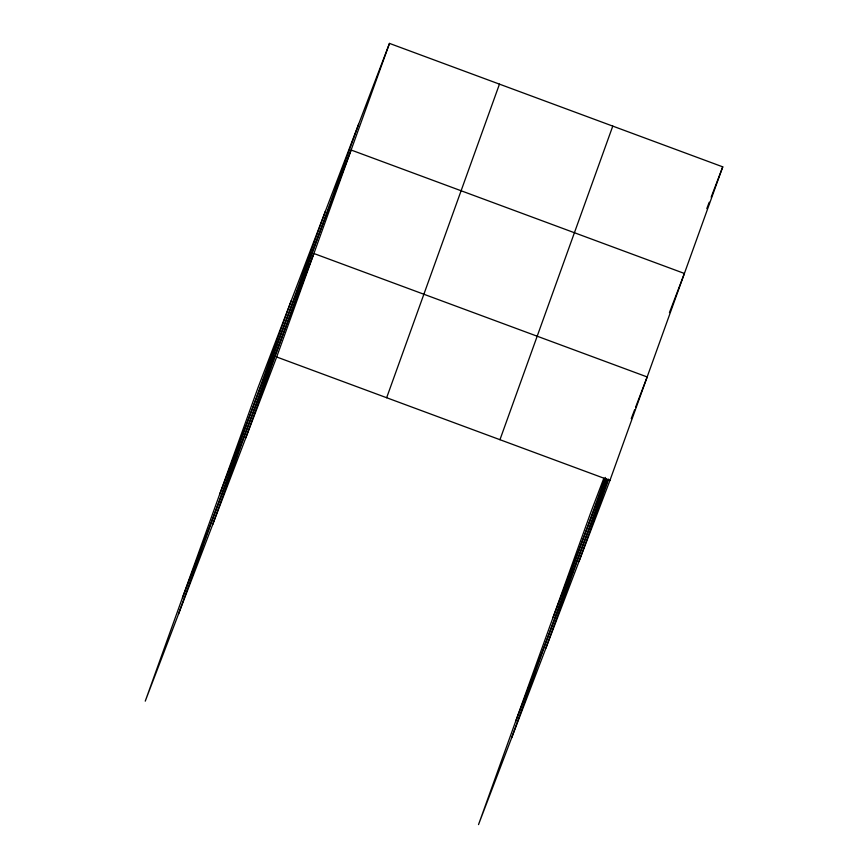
<?xml version="1.0" encoding="UTF-8"?>
<svg xmlns="http://www.w3.org/2000/svg" width="868" height="868" viewBox="0 0 868 868"><rect width="100%" height="100%" fill="white"/><g stroke="black" fill="none" stroke-linecap="round" stroke-linejoin="round"><path stroke-width="1.3" d="M178.428 614.273L291.247 300.675M212.606 524.749L325.424 211.163M245.785 437.873L358.603 124.276M389.482 43.4L258.067 387.562L145.249 701.149L276.675 356.987L389.482 43.4L722.751 166.851L609.933 480.438L478.518 824.6L591.325 511.013L603.824 478.268M386.651 397.728L499.458 84.142M499.957 439.696L612.775 126.11M511.697 737.713L605.332 477.433M545.874 648.201L606.71 479.093M579.054 561.314L608.566 479.288M219.713 494.185L351.128 150.023L684.396 273.463L669.434 312.643M182.475 597.672L313.901 253.51L647.17 376.951L635.582 407.276M706.823 208.548L709.243 202.233M711.163 197.177L722.751 166.851M552.97 617.625L605.886 479.049M515.744 721.113L608.11 479.234M631.242 418.658L634.616 409.804M276.675 356.987L609.933 480.438"/></g></svg>
